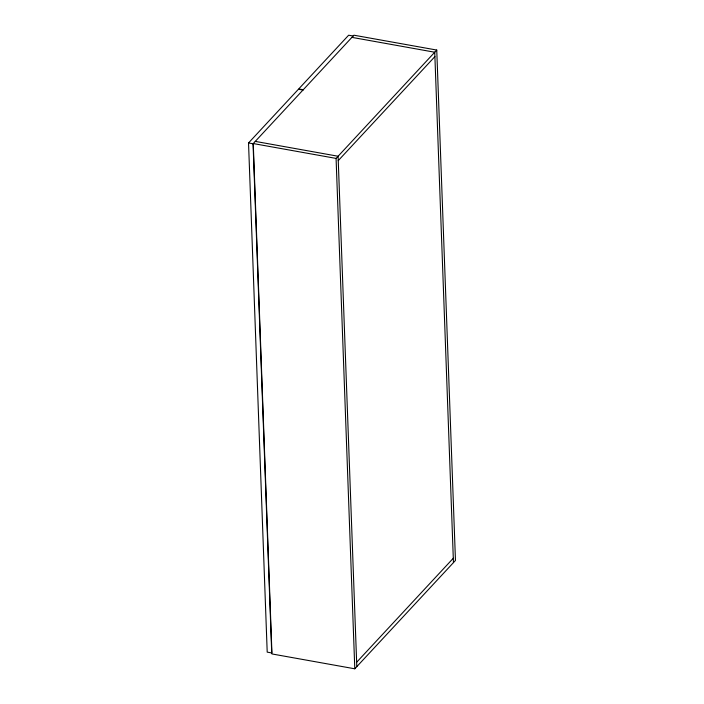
<?xml version="1.0" encoding="UTF-8"?>
<svg xmlns="http://www.w3.org/2000/svg" width="704" height="704" viewBox="0 0 704 704"><rect width="100%" height="100%" fill="white"/><g stroke="black" fill="none" stroke-linecap="round" stroke-linejoin="round"><path stroke-width="1.06" d="M436.753 50.054L336.081 158.409L253.255 143.554L271.964 653.946L354.798 668.8L455.47 560.446L436.753 50.054L353.918 35.2L253.053 143.774L271.718 652.942L267.203 652.133L248.53 142.956L298.452 89.232L302.966 90.042M338.254 160.618L434.896 56.602M356.646 662.262L453.297 558.237M353.162 36.018L348.647 35.209L298.725 88.933L303.248 89.742M351.912 37.365L434.738 52.228L453.455 562.61M255.262 141.39L338.096 156.244L356.805 666.635M248.53 142.956L253.053 143.774M336.081 158.409L354.798 668.8"/></g></svg>
